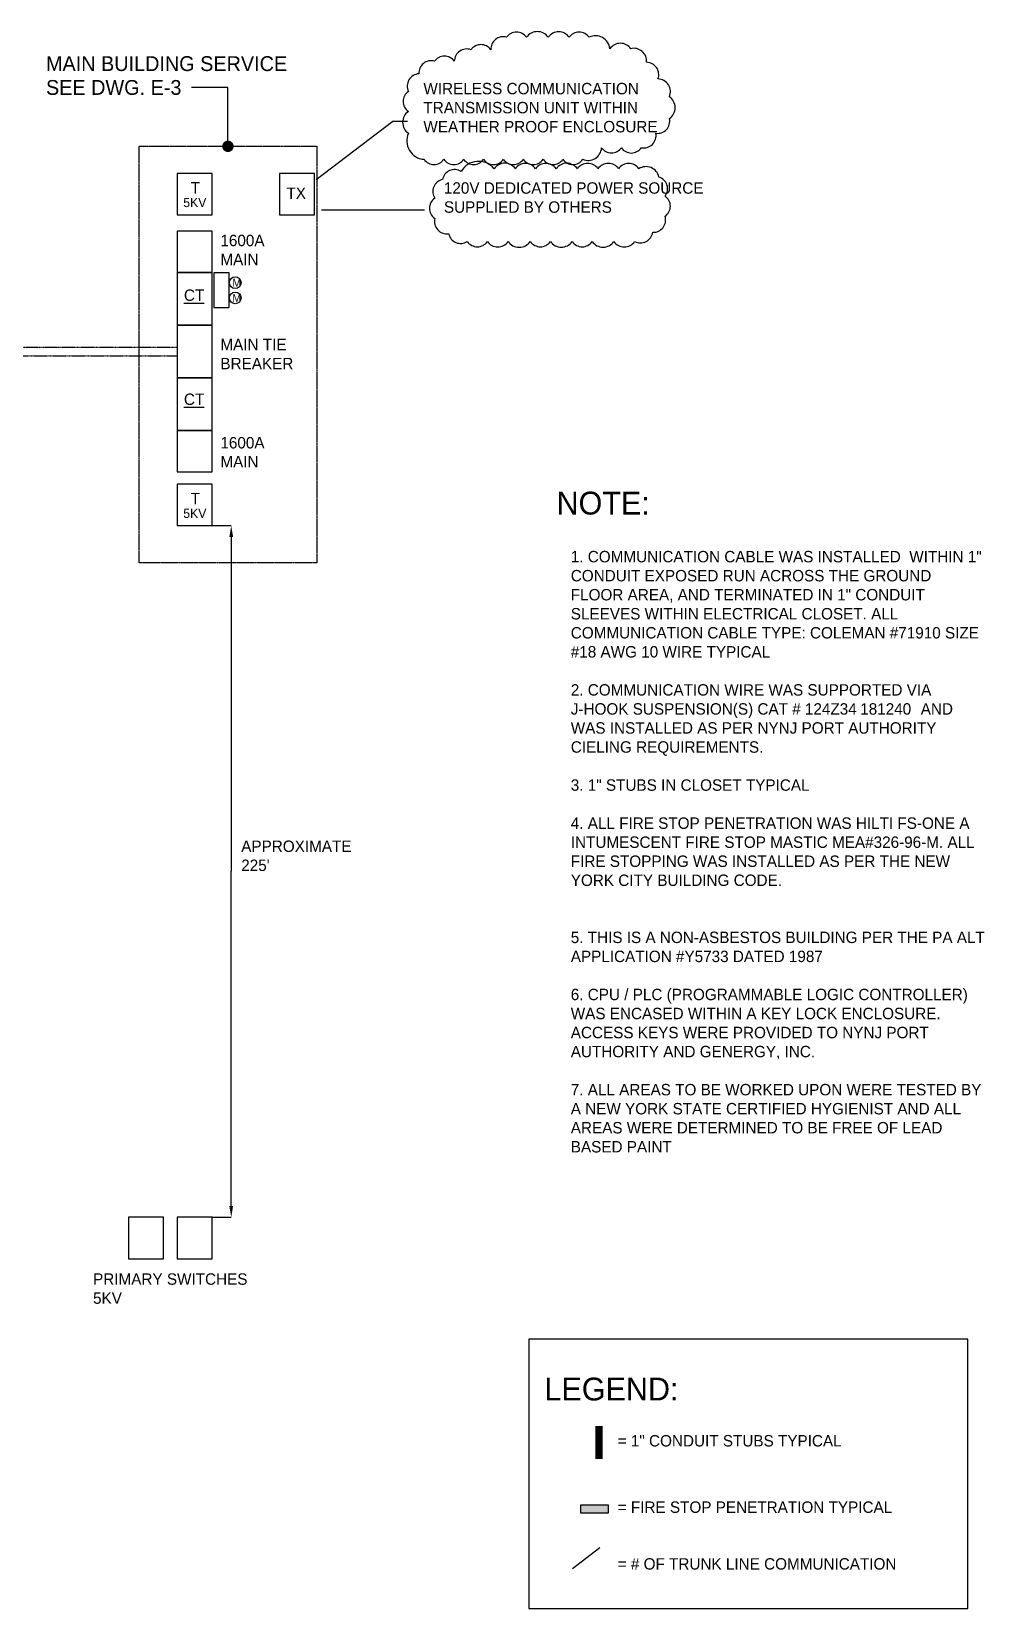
# Model space of a CAD drawing. Header units: inches. Extents: x 6906 to 14988, y -851 to 13048.
# Drawn here: x 13653 to 14988, y 9666 to 11876 of the extents above; entities that cross this region are included whole.
import ezdxf

# ---------------------------------------------------------------- set-up
doc = ezdxf.new("R2010")
doc.units = ezdxf.units.IN
doc.header["$MEASUREMENT"] = 0
doc.linetypes.add('CENTER2', pattern=[1.125, 0.75, -0.125, 0.125, -0.125])
doc.linetypes.add('DASHED', pattern=[0.75, 0.5, -0.25])
for name, color, linetype in [('CONCUIT STUBS', 30, 'Continuous'), ('E-TEXT', 7, 'Continuous'), ('FIRE PENETRATION', 24, 'Continuous')]:
    doc.layers.add(name, color=color, linetype=linetype)
doc.styles.add('SASBO', font='SASBO', dxfattribs={"height": 3})
doc.dimstyles.get("Standard").update_dxf_attribs({"dimtxt": 0.18, "dimasz": 0.18, "dimexe": 0.18, "dimexo": 0.0625, "dimgap": 0.09, "dimtad": 0, "dimtih": 1, "dimtoh": 1, "dimdec": 4, "dimzin": 0, "dimdsep": 46, "dimtxsty": 'Standard', "dimcen": 0.09, "dimadec": 0, "dimazin": 0, "dimtfac": 1, "dimtdec": 4, "dimtofl": 0, "dimtmove": 0, "dimatfit": 3, "dimfxl": 0, "dimtolj": 1, "dimtzin": 0, "dimarcsym": 0})

msp = doc.modelspace()

# ---------------------------------------------------------------- hatches: boundary and pattern name
at = {"layer": 'FIRE PENETRATION'}
msp.add_hatch(color=256, dxfattribs=at).paths.add_polyline_path([(14461.1, 9811.7), (14461.1, 9800), (14422.7, 9800), (14422.7, 9811.7)])

# ---------------------------------------------------------------- linework, layer by layer
msp.add_line((14449, 9751.4), (14411, 9721.9))
msp.add_lwpolyline([(14349.5, 9666.4), (14965, 9666.4), (14965, 10043.9), (14349.5, 10043.9)], close=True)
at = {"layer": 'CONCUIT STUBS', "const_width": 10}
msp.add_lwpolyline([(14448, 9876), (14448, 9921.9)], dxfattribs=at)
at = {"layer": 'E-TEXT'}
for p, q in [((13906, 11183.6), (13932.8, 11183.6)), ((13932.7, 11167.6), (13932.7, 10699.4)), ((13932.7, 10230.5), (13932.7, 10699.5)), ((13906, 10214.5), (13932.8, 10214.5))]:
    msp.add_line(p, q, dxfattribs=at)
for points in [[(14202.9, 11696.9, 0.520567), (14230.7, 11696.9, 0.520567), (14258.5, 11696.9, 0.520567), (14286.3, 11696.9, 0.520567), (14314.1, 11696.9, 0.520567), (14341.9, 11696.9, 0.520567), (14369.7, 11696.9, 0.520567), (14397.5, 11696.9, 0.520567), (14425.3, 11696.9, 0.520567), (14451.6, 11713, 0.520567), (14479.4, 11713, 0.520567), (14507.3, 11713, 0.520567), (14527.7, 11733.4, 0.520567), (14546.8, 11753.9, 0.520567), (14546.8, 11784.6, 0.520567), (14530.7, 11809.5, 0.520567), (14514.6, 11832.8, 0.520567), (14492.6, 11851.9, 0.520567), (14463.4, 11851.9, 0.520567), (14434.1, 11867.9, 0.520567), (14406.3, 11867.9, 0.520567), (14377, 11867.9, 0.520567), (14346.3, 11867.9, 0.520567), (14318.5, 11867.9, 0.520567), (14296.5, 11850.4, 0.520567), (14268.7, 11850.4, 0.520567), (14245.3, 11834.3, 0.520567), (14217.5, 11834.3, 0.520567), (14195.6, 11816.8, 0.520567), (14180.9, 11791.9, 0.520567), (14180.9, 11764.1, 0.520567), (14180.9, 11733.4, 0.520567)], [(14254.8, 11680, 0.520567), (14228.7, 11668.5, 0.520567), (14217.9, 11642.4, 0.520567), (14217.9, 11614.2, 0.520567), (14237.4, 11592.5, 0.520567), (14263.5, 11581.7, 0.520567), (14291.7, 11581.7, 0.520567), (14320.7, 11581.7, 0.520567), (14351.8, 11581.7, 0.520567), (14380, 11581.7, 0.520567), (14410.4, 11581.7, 0.520567), (14438.6, 11581.7, 0.520567), (14469, 11581.7, 0.520567), (14498, 11581.7, 0.520567), (14523.3, 11594.7, 0.520567), (14540.7, 11617.1, 0.520567), (14540.7, 11645.3, 0.520567), (14532, 11672.1, 0.520567), (14503.8, 11683.7, 0.520567), (14475.6, 11683.7, 0.520567), (14446.6, 11683.7, 0.520567), (14417.7, 11683.7, 0.520567), (14388, 11683.7, 0.520567), (14359, 11683.7, 0.520567), (14330.8, 11683.7, 0.520567), (14301.1, 11683.7, 0.520567)]]:
    msp.add_lwpolyline(points, format="xyb", close=True, dxfattribs=at)
msp.add_lwpolyline([(13928.1, 11715.1), (13928.1, 11797.7), (13876.9, 11797.7)], dxfattribs=at)
at = {"layer": 'E-TEXT', "color": 3, "linetype": 'CENTER2', "ltscale": 0.6}
msp.add_lwpolyline([(13803.5, 11715.1), (14052.8, 11715.1), (14052.8, 11131.6), (13803.5, 11131.6)], close=True, dxfattribs=at)
at = {"layer": 'E-TEXT', "color": 6, "linetype": 'Continuous', "const_width": 8}
msp.add_lwpolyline([(13932.1, 11715.1, 1), (13924.1, 11715.1, 1)], format="xyb", close=True, dxfattribs=at)
at = {"layer": 'E-TEXT'}
for points in [[(13856.8, 11619.2), (13906, 11619.2), (13906, 11677.1), (13856.8, 11677.1)], [(13856.8, 11538.4), (13906, 11538.4), (13906, 11596.4), (13856.8, 11596.4)], [(13856.8, 11464.6), (13906, 11464.6), (13906, 11538.4), (13856.8, 11538.4)], [(13908.2, 11489.1), (13929.9, 11489.1), (13929.9, 11537.7), (13908.2, 11537.7)], [(13856.8, 11390.9), (13906, 11390.9), (13906, 11464.6), (13856.8, 11464.6)], [(13856.8, 11317.1), (13906, 11317.1), (13906, 11390.9), (13856.8, 11390.9)], [(13856.8, 11259.2), (13906, 11259.2), (13906, 11317.1), (13856.8, 11317.1)], [(13856.8, 11183.6), (13906, 11183.6), (13906, 11241.6), (13856.8, 11241.6)], [(13788.7, 10156.5), (13837.9, 10156.5), (13837.9, 10214.5), (13788.7, 10214.5)], [(13856.8, 10156.5), (13906, 10156.5), (13906, 10214.5), (13856.8, 10214.5)]]:
    msp.add_lwpolyline(points, close=True, dxfattribs=at)
at = {"layer": 'E-TEXT', "color": 0}
msp.add_lwpolyline([(14000.2, 11619.2), (14049.4, 11619.2), (14049.4, 11677.1), (14000.2, 11677.1)], close=True, dxfattribs=at)
at = {"layer": 'E-TEXT', "linetype": 'DASHED', "ltscale": 0.5}
for points in [[(13009.7, 11403.5), (13009.7, 11433.8), (13856.8, 11433.8)], [(13141, 11403.5), (13141, 11421.7), (13856.8, 11421.7)]]:
    msp.add_lwpolyline(points, dxfattribs=at)
at = {"layer": 'E-TEXT'}
for centre in [(13938.3, 11524.1), (13938.3, 11502.7)]:
    msp.add_circle(centre, 8.21, dxfattribs=at)
for points in [[(13930, 11167.6), (13935.3, 11167.6), (13932.7, 11183.6)], [(13930, 10230.5), (13935.3, 10230.5), (13932.7, 10214.5)]]:
    msp.add_solid(points, dxfattribs=at)
at = {"layer": 'FIRE PENETRATION'}
msp.add_lwpolyline([(14461.1, 9811.7), (14461.1, 9800), (14422.7, 9800), (14422.7, 9811.7)], close=True, dxfattribs=at)

# ---------------------------------------------------------------- texts
at = {"attachment_point": 1}
for s, insert, char_height, width in [('NOTE:', (14388.5, 11231.2), 32, 926.582), ('1. COMMUNICATION CABLE WAS INSTALLED  WITHIN 1" CONDUIT EXPOSED RUN ACROSS THE GROUND FLOOR AREA, AND TERMINATED IN 1" CONDUIT SLEEVES WITHIN ELECTRICAL CLOSET. ALL COMMUNICATION CABLE TYPE: COLEMAN #71910 SIZE #18 AWG 10 WIRE TYPICAL \\P\\P2. COMMUNICATION WIRE WAS SUPPORTED VIA J-HOOK SUSPENSION(S) CAT # 124Z34{\\H0.8333x; }181240{\\fCourier New|b0|i0|c0|p48;\\H0.8333x; }AND WAS INSTALLED AS PER NYNJ PORT AUTHORITY CIELING REQUIREMENTS. \\P\\P3. 1" STUBS IN CLOSET TYPICAL\\P\\P4. ALL FIRE STOP PENETRATION WAS HILTI FS-ONE A INTUMESCENT FIRE STOP MASTIC MEA#326-96-M. ALL FIRE STOPPING WAS INSTALLED AS PER THE NEW YORK CITY BUILDING CODE.\\P\\P\\P5. THIS IS A NON-ASBESTOS BUILDING PER THE PA ALT APPLICATION #Y5733 DATED 1987\\P\\P6. CPU / PLC (PROGRAMMABLE LOGIC CONTROLLER) WAS ENCASED WITHIN A KEY LOCK ENCLOSURE. ACCESS KEYS WERE PROVIDED TO NYNJ PORT AUTHORITY AND GENERGY, INC.\\P\\P7. ALL AREAS TO BE WORKED UPON WERE TESTED BY A NEW YORK STATE CERTIFIED HYGIENIST AND ALL AREAS WERE DETERMINED TO BE FREE OF LEAD BASED PAINT', (14408.5, 11148.2), 16, 580.5), ('LEGEND:', (14371.6, 9989.9), 32, 926.582), ('= 1" CONDUIT STUBS TYPICAL', (14474.3, 9909.4), 16, 580.5), ('= FIRE STOP PENETRATION TYPICAL', (14474.3, 9816.4), 16, 580.5), ('= # OF TRUNK LINE COMMUNICATION', (14474.3, 9736.9), 16, 580.5)]:
    msp.add_mtext(s, dxfattribs=dict(at, insert=insert, char_height=char_height, width=width))
at = {"layer": 'E-TEXT', "color": 6, "style": 'SASBO'}
for s, height, p in [('MAIN BUILDING SERVICE', 20.769, (13673.1, 11820.6)), ('SEE DWG. E-3', 20.769, (13673.1, 11787.2)), ('%%UCT', 16.02, (13866.4, 11498.5)), ('%%UCT', 16.02, (13866.4, 11352.7))]:
    msp.add_text(s, height=height, dxfattribs=at).set_placement(p)
at = {"layer": 'E-TEXT'}
for s, height, p in [('T', 16, (13875.7, 11649)), ('TX', 16, (14010.1, 11641.4)), ('5KV', 12.8, (13865.5, 11630)), ('M', 11.2, (13934.2, 11518.3)), ('M', 11.2, (13934.2, 11496.9)), ('T', 16, (13875.7, 11213.5)), ('5KV', 12.8, (13865.5, 11194.4))]:
    msp.add_text(s, height=height, dxfattribs=at).set_placement(p)
at = {"layer": 'E-TEXT', "char_height": 16, "attachment_point": 1}
for s, insert, width in [('WIRELESS COMMUNICATION TRANSMISSION UNIT WITHIN WEATHER PROOF ENCLOSURE ', (14202, 11804), 351.5), ('120V DEDICATED POWER SOURCE\\PSUPPLIED BY OTHERS', (14230.7, 11664.7), 351.5), ('1600A\\PMAIN', (13917.5, 11591.2), 203.5), ('MAIN TIE\\PBREAKER', (13917.5, 11445.4), 203.5), ('1600A\\PMAIN', (13917.5, 11307.8), 203.5), ("APPROXIMATE\\P225'", (13946.7, 10742.4), 203.5), ('PRIMARY SWITCHES 5KV', (13739.1, 10136), 231.038)]:
    msp.add_mtext(s, dxfattribs=dict(at, insert=insert, width=width))

# ---------------------------------------------------------------- leaders
at = {"layer": 'E-TEXT'}
for points in [[(14051.5, 11668.5), (14159.1, 11750.4), (14179.6, 11750.4)], [(14059.3, 11626.3), (14203.5, 11626.3)]]:
    msp.add_leader(points, dimstyle='Standard', override={"dimgap": 0.09, "dimtad": 0}, dxfattribs=at)

doc.saveas('drawing.dxf')
